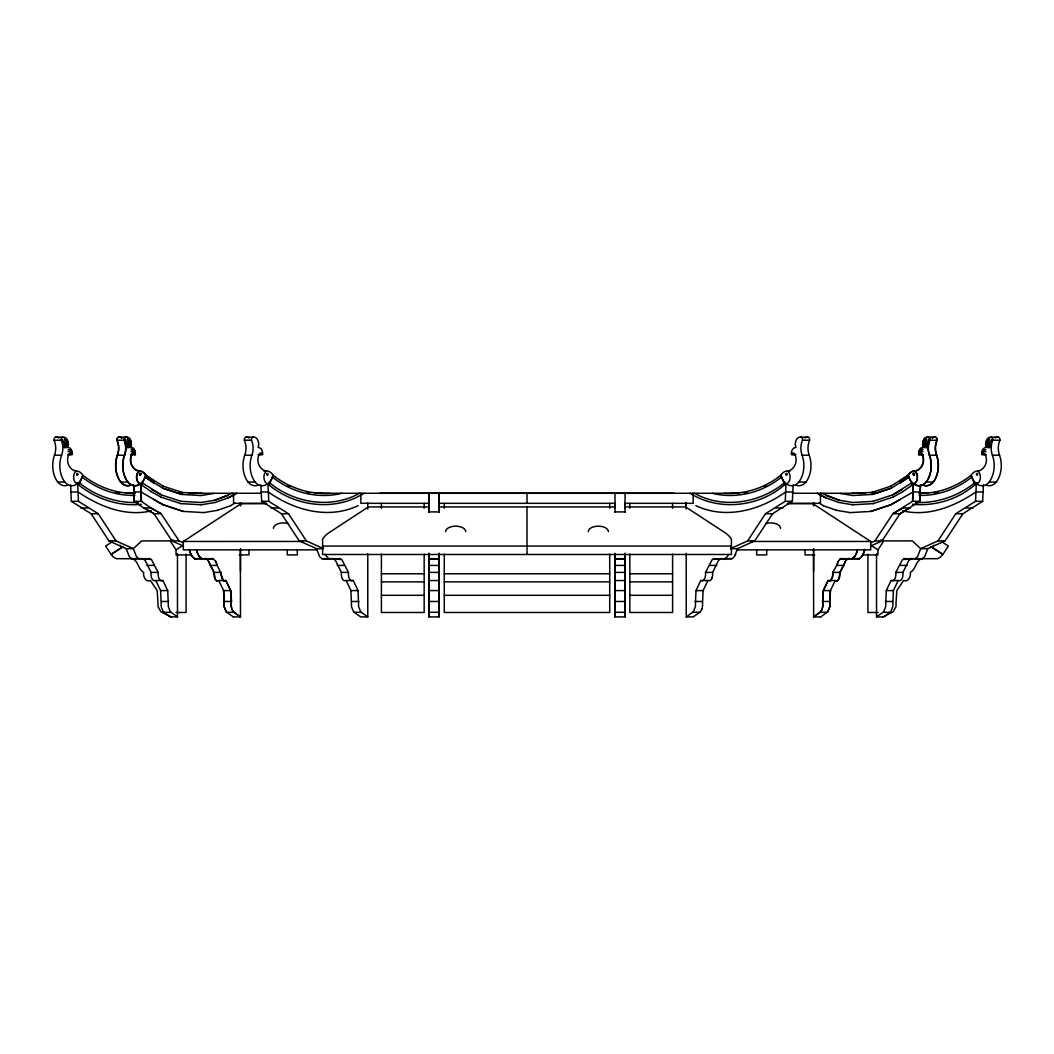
<?xml version="1.0" encoding="UTF-8"?>
<svg xmlns="http://www.w3.org/2000/svg" width="1054" height="1054" viewBox="0 0 1054 1054"><rect width="100%" height="100%" fill="white"/><g stroke="black" fill="none" stroke-linecap="round" stroke-linejoin="round"><path stroke-width="1.5" d="M177.467 616.906L170.419 611.86L168.39 606.867A11.212 7.931 -90 0 1 168.284 603.586L167.718 590.583L162.948 580.543C158.719 582.19 157.771 575.313 158.179 572.401L151.473 559.516L141.526 558.725A4.941 3.491 -90 0 1 143.252 558.804L145.333 560.728L151.065 572.401C150.656 575.313 151.605 582.19 155.834 580.543L160.603 590.583L161.17 603.586A11.212 7.931 -90 0 0 161.275 606.867L163.304 611.86L170.353 616.906L177.467 616.906L177.467 553.666M266.636 503.654L241.116 503.667L183.304 541.466L183.304 549.872L317.504 549.872M233.237 616.906L240.483 616.906L240.352 548.87M248.955 550.069L248.955 554.905L239.232 554.905M367.767 616.906L360.731 611.86L358.689 606.867A11.212 7.931 90 0 1 358.584 603.586L358.017 590.583L353.261 580.543C349.032 582.19 348.07 575.313 348.479 572.401L341.773 559.516L331.839 558.725A4.941 3.491 90 0 1 333.565 558.804L335.633 560.728L341.364 572.401C340.956 575.313 341.918 582.19 346.147 580.543L350.903 590.583L351.469 603.586A11.212 7.931 90 0 0 351.575 606.867L353.617 611.86L360.652 616.906L367.767 616.906L367.767 553.666M367.78 509.135L367.78 502.732M428.965 616.906L428.965 553.363L428.965 616.906L439.017 616.919L439.031 553.363L439.017 616.919M428.965 512.376L428.965 493.272L428.965 511.915L439.017 511.915L439.017 493.272L439.017 512.376M527 506.934L527 554.47M614.969 616.906L614.969 553.363L614.983 616.919L625.035 616.906L625.035 553.363L625.035 616.906M614.983 512.376L614.983 493.272M625.035 512.376L625.035 493.272M686.207 553.363L686.233 616.906L693.348 616.906L700.383 611.86L701.964 608.883M686.22 507.883L686.22 503.008M693.15 493.272L693.15 503.325L625.035 503.325M820.183 612.295L813.648 616.906L813.504 548.87M813.635 571.215L813.648 548.87M820.434 493.272L820.434 503.325L787.509 503.325M867.929 554.101L867.929 612.479L877.995 612.479M876.533 553.666L876.533 616.906L883.647 616.906L890.696 611.86L892.725 606.867A11.212 7.931 90 0 0 892.83 603.586L893.397 590.583L898.166 580.543C902.395 582.19 903.344 575.313 902.935 572.401L908.667 560.728L910.748 558.804A4.941 3.491 90 0 1 912.474 558.725L902.527 559.516L895.821 572.401C896.229 575.313 895.281 582.19 891.052 580.543L886.282 590.583L885.716 603.586A11.212 7.931 90 0 1 885.61 606.867L883.581 611.86L876.533 616.906M880.88 539.793L883.45 541.466L877.956 549.872L877.956 554.905L863.371 554.905M793.095 484.906L792.371 501.296L772.582 513.733L754.756 540.9L737.497 548.66L730.382 548.66L747.642 540.9L765.467 513.733L785.256 501.296L786.034 483.496C760.711 506.829 719.513 511.941 690.027 493.272M913.317 483.496L912.527 501.296L919.786 501.296L920.511 484.906L919.641 501.296M903.634 558.804A4.941 3.491 90 0 1 905.36 558.725L915.201 558.673A12.292 8.682 90 0 0 917.639 556.407L920.695 548.66L937.955 540.9L955.767 513.733L975.556 501.296L976.333 483.496C959.496 499.056 935.32 506.487 912.593 504.286M870.617 542.836L875.07 540.9L912.277 540.9L920.695 548.66L927.81 548.66L945.069 540.9L962.882 513.733L982.671 501.296L983.395 484.906M209.351 563.323L213.949 572.401L214.331 577.302L215.793 579.99M221.063 572.401L221.801 578.356L224.094 580.873M221.129 573.653L216.729 564.338M686.233 616.906L693.269 611.86L695.311 606.867A11.212 7.931 -90 0 0 695.416 603.586L695.983 590.583L700.739 580.543L707.853 580.543C712.096 582.203 713.031 575.313 712.623 572.401L718.367 560.728L720.435 558.804A4.941 3.491 -90 0 1 722.161 558.725L712.227 559.516L705.521 572.401C705.93 575.313 704.968 582.19 700.739 580.543M701.977 608.883L702.412 606.867A11.212 7.931 -90 0 0 702.531 603.586L703.084 590.583L707.853 580.543M829.827 602.519L830.381 590.583L835.282 580.543L828.022 580.543L823.266 590.583L822.713 602.519M224.304 602.519L224.054 603.586A11.212 7.931 -90 0 0 224.159 606.867L226.188 611.86L233.369 616.906M231.419 602.519L231.169 603.586A11.212 7.931 -90 0 0 231.274 606.867L231.854 608.883M832.831 574.917L832.054 578.356L829.906 580.873M822.397 607.908L822.581 606.867A11.212 7.931 -90 0 0 822.687 603.586M913.225 473.997C913.396 477.765 916.4 472.35 913.238 473.615M224.173 602.519L223.619 590.583L218.718 580.543L225.978 580.543L230.734 590.583L231.287 602.519M837.271 564.338L832.805 572.401L832.555 577.302L830.512 580.53M838.207 579.99L839.669 577.302L840.051 572.401L844.649 563.323M737.497 548.66L734.44 556.407A12.292 8.682 -90 0 1 732.003 558.673L715.047 558.725A4.941 3.491 -90 0 0 713.321 558.804M927.81 548.66L924.753 556.407A12.292 8.682 90 0 1 922.316 558.673L914.226 559.187M857.192 550.807L857.627 549.49M864.306 550.807L864.609 549.49M864.741 549.49L863.924 552.059M822.146 608.883L822.726 606.867A11.212 7.931 90 0 0 822.831 603.586L822.581 602.519M913.528 473.43L913.594 475.394L914.543 473.839M923.528 485.262A15.599 11.027 -90 0 0 933.396 482.047A22.648 16.021 -90 0 0 936.637 455.209A14.796 10.461 -90 0 1 937.046 440.229A2.622 1.858 -90 0 0 935.412 437.147L928.152 437.147A6.97 4.927 90 0 0 923.436 440.177A6.97 4.927 90 0 0 923.238 447.502A6.153 4.348 90 0 0 918.614 454.366L918.706 454.59A2.754 1.95 90 0 1 921.973 453.958A9.539 6.746 90 0 1 921.815 465.987A13.531 9.565 90 0 1 914.793 470.914A12.688 8.972 90 0 0 908.14 475.235A16.218 11.475 90 0 0 913.673 483.812L913.989 483.944A15.599 11.027 -90 0 0 926.282 482.047A22.648 16.021 -90 0 0 929.523 455.209A14.796 10.461 -90 0 1 929.931 440.229A2.622 1.858 -90 0 0 928.284 437.147A6.97 4.927 -90 0 0 923.567 440.177A6.97 4.927 -90 0 0 923.383 447.502A6.153 4.348 -90 0 0 918.759 454.366L923.067 454.761M918.798 454.761L918.851 454.59A2.754 1.95 -90 0 1 922.118 453.958A9.539 6.746 -90 0 1 921.96 465.987A13.531 9.565 -90 0 1 914.925 470.914A12.688 8.972 -90 0 0 908.271 475.249L890.854 486.118M857.324 550.807L856.375 553.258M139.457 473.839C139.181 477.62 142.777 472.89 139.51 473.496M711.872 578.356L712.24 577.302M837.39 563.323L838.246 561.505M837.864 562.375L836.929 565.418L844.175 565.418M141.407 504.286C119.076 506.671 96.388 499.029 78.892 485.103L82.844 475.235A12.688 8.972 90 0 0 76.191 470.914A13.531 9.565 90 0 1 69.156 465.987A9.539 6.746 90 0 1 68.997 453.958A2.754 1.95 90 0 1 72.265 454.59L68.049 454.761M142.633 483.061L141.776 485.103L151.157 491.599M363.973 493.272C334.843 511.783 295.344 506.605 269.192 485.103L273.144 475.235A12.688 8.972 -90 0 0 266.491 470.914A13.531 9.565 -90 0 1 259.455 465.987A9.539 6.746 -90 0 1 259.31 453.958A2.754 1.95 -90 0 1 262.565 454.59L258.349 454.761M822.291 608.883L820.552 611.86M856.955 552.059L855.861 554.391M864.069 552.059L861.869 556.407A12.292 8.682 90 0 1 859.432 558.673L842.33 558.725A4.941 3.491 -90 0 0 840.605 558.804L849.59 558.725A4.941 3.491 90 0 0 847.864 558.804L846.625 559.516M135.202 454.761L135.241 454.366A6.153 4.348 90 0 0 130.617 447.502A6.97 4.927 90 0 0 130.432 440.177A6.97 4.927 90 0 0 125.716 437.147A2.622 1.858 90 0 0 124.069 440.229A14.796 10.461 90 0 1 124.477 455.209A22.648 16.021 90 0 0 127.718 482.047A15.599 11.027 90 0 0 140.011 483.944L140.327 483.812M130.933 454.761L135.386 454.366A6.153 4.348 -90 0 0 130.762 447.502A6.97 4.927 -90 0 0 130.564 440.177A6.97 4.927 -90 0 0 125.848 437.147L118.588 437.147A2.622 1.858 90 0 0 116.954 440.229A14.796 10.461 90 0 1 117.363 455.209A22.648 16.021 90 0 0 120.604 482.047A15.599 11.027 90 0 0 130.472 485.262M161.222 494.787L142.501 483.061L145.86 475.235A12.688 8.972 -90 0 0 139.207 470.914A13.531 9.565 -90 0 1 132.185 465.987A9.539 6.746 -90 0 1 132.027 453.958A2.754 1.95 -90 0 1 135.294 454.59L130.88 454.59M844.834 562.375L846.257 560.069M845.361 561.505L839.919 572.401L838.721 579.252M863.621 553.258L861.737 556.407A12.292 8.682 -90 0 1 859.287 558.673L858.312 559.187M821.975 609.792L820.697 611.86L813.517 616.906L820.763 616.906M828.167 580.543L823.398 590.583L822.528 601.478L829.643 601.478L830.512 590.583L823.266 590.583M728.577 554.391L727.339 556.407A12.292 8.682 -90 0 1 724.889 558.673L723.914 559.187M735.099 555.445L735.679 554.391M838.101 561.505L840.183 559.094M855.993 554.391L854.623 556.407A12.292 8.682 -90 0 1 852.172 558.673L859.432 558.673M322.59 547.606L323.275 546.552M932.355 547.606L933.923 545.208M874.925 540.9L892.883 513.733L903.186 507.962M882.04 540.9L899.997 513.733L919.786 501.296M855.413 555.445L854.754 556.407A12.292 8.682 90 0 1 852.317 558.673L851.197 559.187M845.651 560.728L847.297 559.094M139.655 473.496L139.76 475.394L140.775 473.997M912.079 485.103L913.449 483.496L912.672 501.296L892.738 513.733L899.997 513.733M827.667 611.86L829.841 606.867A11.212 7.931 90 0 0 829.946 603.586L829.696 602.519M837.627 580.53L838.352 579.99M820.631 616.906L827.812 611.86L829.696 606.867A11.212 7.931 -90 0 0 829.801 603.586M839.511 559.516L840.749 558.804A4.941 3.491 90 0 1 842.475 558.725M67.996 454.59L72.357 454.366A6.153 4.348 90 0 0 67.733 447.502A6.97 4.927 90 0 0 67.548 440.177A6.97 4.927 90 0 0 62.832 437.147L55.704 437.147A2.622 1.858 90 0 0 54.07 440.229A14.796 10.461 90 0 1 54.479 455.209A22.648 16.021 90 0 0 57.72 482.047L64.834 482.047A15.599 11.027 90 0 0 77.126 483.944L77.298 483.812A16.218 11.462 -90 0 0 82.844 475.235C97.548 486.856 116.032 493.825 134.872 493.246M258.296 454.59L262.657 454.366A6.153 4.348 -90 0 0 258.032 447.502A6.97 4.927 -90 0 0 257.848 440.177A6.97 4.927 -90 0 0 253.131 437.147L246.017 437.147A2.622 1.858 -90 0 0 244.37 440.229A14.796 10.461 -90 0 1 244.778 455.209A22.648 16.021 -90 0 0 248.019 482.047L255.134 482.047A15.599 11.027 -90 0 0 267.426 483.944L267.597 483.812A16.218 11.475 -90 0 0 273.144 475.235C288.677 487.712 308.479 494.168 328.374 493.43L329.309 493.272M795.651 454.761L791.435 454.59A2.754 1.95 90 0 1 794.69 453.958A9.539 6.746 90 0 1 794.545 465.987A13.531 9.565 90 0 1 787.509 470.914A12.688 8.972 90 0 0 780.856 475.235L781.594 477.067C762.556 492.35 736.733 499.227 712.833 493.43L712.399 493.272M781.594 477.067L784.084 483.061C759.447 503.18 722.767 509.214 694.494 493.272M900.195 483.167L908.864 477.067L908.14 475.235L899.576 481.23M902.843 491.599L912.224 485.103L911.367 483.061M985.951 454.761L981.735 454.59A2.754 1.95 -90 0 1 985.003 453.958A9.539 6.746 -90 0 1 984.844 465.987A13.531 9.565 -90 0 1 977.809 470.914A12.688 8.972 -90 0 0 971.156 475.249L971.893 477.067C956.992 488.885 938.231 495.947 919.114 495.367M112.435 541.611L105.637 546.064L111.144 554.47L123.265 546.552M173.119 539.793L170.55 541.466L176.044 549.872L176.044 554.905L190.629 554.905M176.044 549.872L182.935 545.379M122.738 546.802L111.078 554.391L112.844 556.407A12.292 12.292 0 0 0 116.296 558.673L130.222 558.725A4.941 4.941 0 0 1 132.659 558.804C138.561 561.136 137.982 569.45 143.7 572.401C142.791 576.261 145.795 582.559 150.445 580.543L157.191 590.583L157.995 603.586A11.212 11.212 0 0 0 158.14 606.867L161.012 611.86L170.972 616.919M230.76 505.63L234.871 503.021M913.475 473.351L914.213 473.286M913.08 491.954L890.762 504.774L870.696 511.414M724.691 493.272L725.626 493.43C745.521 494.168 765.323 487.712 780.856 475.235A16.218 11.475 90 0 0 786.403 483.812L786.574 483.944A15.599 11.027 90 0 0 798.866 482.047L805.981 482.047A22.648 16.021 90 0 0 809.222 455.209A14.796 10.461 90 0 1 809.63 440.229A2.622 1.858 90 0 0 807.983 437.147L800.869 437.147A6.97 4.927 90 0 0 796.152 440.177A6.97 4.927 90 0 0 795.968 447.502A6.153 4.348 90 0 0 791.343 454.366L795.704 454.59M892.778 494.787L911.499 483.061L908.864 477.067M902.329 489.504L892.909 494.787L872.976 501.335M893.252 496.974L902.988 491.599M900.485 499.398L890.894 504.774L870.828 511.414L850.104 512.6M899.852 513.733L910.155 507.962L903.041 507.962M232.223 493.272L214.621 500.255M228.257 497.817L236.557 493.272M236.689 493.272L228.402 497.817L214.911 502.508M359.506 493.272C331.233 509.214 294.553 503.18 269.916 483.061M837.021 580.873L837.772 580.53M218.863 580.543L216.834 580.873M225.978 580.543L224.594 580.978M883.028 616.919L892.988 611.86L895.86 606.867A11.212 11.212 0 0 0 896.005 603.586L896.809 590.583L903.555 580.543C908.205 582.559 911.209 576.261 910.3 572.401C916.005 569.45 915.439 561.136 921.341 558.804A4.941 4.941 0 0 1 923.778 558.725L937.704 558.673A12.292 12.292 0 0 0 941.156 556.407L942.922 554.391L931.262 546.802M870.538 546.064L882.185 540.9M227.914 495.63L214.766 500.255L201.195 502.494M217.414 510.32L230.892 505.63M341.601 493.272L341.167 493.43C317.267 499.227 291.444 492.35 272.406 477.067M358.176 505.63C328.413 519.78 294 510.307 268.335 491.954L261.221 491.954M852.91 493.43L872.251 492.323L890.999 486.118M872.304 494.431L891.302 488.147L909.009 477.067L908.271 475.235M891.447 488.147L872.448 494.431L852.857 495.551L840.117 493.43M873.186 503.614L893.397 496.974M919.128 493.246C937.968 493.825 956.452 486.869 971.156 475.235A16.218 11.462 90 0 0 976.702 483.799L976.874 483.944A15.599 11.027 -90 0 0 989.166 482.047L996.28 482.047A22.648 16.021 -90 0 0 999.521 455.209A14.796 10.461 -90 0 1 999.93 440.229A2.622 1.858 -90 0 0 998.296 437.147L991.168 437.147A6.97 4.927 -90 0 0 986.452 440.177A6.97 4.927 -90 0 0 986.267 447.502A6.153 4.348 -90 0 0 981.643 454.366L986.004 454.59M829.274 580.978L830.038 580.873M835.756 580.873L837.166 580.873M139.879 473.246L140.762 473.615M126.151 493.153L131.895 493.272M193.831 493.43L194.911 493.272M200.945 493.43L202.025 493.272M213.883 493.43L201.011 495.551L181.552 494.431L162.553 488.147M151.499 510.821C125.466 517.013 99.379 506.394 78.036 491.954L70.921 491.954M201.261 504.787L215.056 502.508M203.751 512.6L217.546 510.32M322.195 493.272L316.45 493.153M737.55 493.153L731.805 493.272M743.94 492.785L747.141 492.6M860.024 493.43L864.965 493.153M871.223 492.785L874.556 492.6M919.035 493.272L927.849 493.153M934.252 492.785L937.441 492.6M852.66 502.494L873.107 501.335M852.607 504.787L873.331 503.614M915.689 502.494C936.848 503.298 957.888 496.342 974.383 483.061L977.229 483.061M70.605 484.906L71.329 501.296L91.118 513.733L108.931 540.9L126.19 548.66L129.247 556.407A12.292 8.682 -90 0 0 131.684 558.673L148.64 558.725A4.941 3.491 -90 0 1 150.366 558.804M190.379 553.258L192.131 556.407A12.292 8.682 -90 0 0 194.568 558.673L211.67 558.725A4.941 3.491 90 0 1 213.395 558.804L204.41 558.725A4.941 3.491 -90 0 1 206.136 558.804L207.374 559.516M260.905 484.906L261.629 501.296L281.418 513.733L299.244 540.9L316.503 548.66L319.546 556.407A12.292 8.682 90 0 0 321.997 558.673L338.953 558.725A4.941 3.491 90 0 1 340.679 558.804M54.07 440.229L61.185 440.229A2.622 1.858 90 0 1 62.832 437.147M116.954 440.229L124.214 440.229A2.622 1.858 -90 0 1 125.848 437.147M244.37 440.229L251.484 440.229A2.622 1.858 -90 0 1 253.131 437.147M800.869 437.147A2.622 1.858 90 0 1 802.516 440.229L809.63 440.229M928.152 437.147A2.622 1.858 90 0 1 929.786 440.229L937.046 440.229M991.168 437.147A2.622 1.858 -90 0 1 992.815 440.229L999.93 440.229M918.706 454.59L923.12 454.59M54.479 455.209L61.593 455.209A22.648 16.021 90 0 0 64.834 482.047M121.829 438.029A6.97 4.927 -90 0 0 118.733 437.147A2.622 1.858 -90 0 0 117.099 440.229A14.796 10.461 -90 0 1 117.495 455.209L124.609 455.209A22.648 16.021 -90 0 0 127.85 482.047A15.599 11.027 -90 0 0 140.156 483.944A7.154 5.059 -90 0 1 136.664 477.857A7.154 5.059 -90 0 1 139.207 470.914M244.778 455.209L251.893 455.209A22.648 16.021 -90 0 0 255.134 482.047M798.866 482.047A22.648 16.021 90 0 0 802.107 455.209L809.222 455.209M914.793 470.914A7.154 5.059 90 0 1 917.336 477.857A7.154 5.059 90 0 1 913.844 483.944A15.599 11.027 90 0 0 926.15 482.047A22.648 16.021 90 0 0 929.391 455.209L936.637 455.209A14.796 10.461 90 0 1 936.901 440.229A2.622 1.858 90 0 0 935.267 437.147A6.97 4.927 90 0 0 932.171 438.029M989.166 482.047A22.648 16.021 -90 0 0 992.407 455.209L999.521 455.209M263.645 470.914L266.491 470.914A7.154 5.059 -90 0 0 263.948 477.857A7.154 5.059 -90 0 0 267.426 483.944M790.355 470.914L787.509 470.914A7.154 5.059 90 0 1 790.052 477.857A7.154 5.059 90 0 1 786.574 483.944M120.604 482.047L127.85 482.047M926.15 482.047L933.396 482.047M76.771 483.061L79.617 483.061C96.112 496.342 117.152 503.298 138.311 502.494M287.571 486.118L290.417 486.118M763.583 486.118L766.429 486.118M133.805 491.954L141.052 491.954M792.779 491.954L785.665 491.954C760 510.307 725.587 519.78 695.824 505.63M912.948 491.954L920.195 491.954M983.079 491.954L975.964 491.954C954.621 506.394 928.534 517.013 902.501 510.821M116.019 492.323L118.865 492.323M179.048 492.323L201.09 493.43M872.106 492.323L874.952 492.323M935.135 492.323L937.981 492.323M380.046 493.272L673.954 493.272M130.946 493.43L134.965 493.272M188.626 493.272L261.55 493.272M314.975 493.272L739.025 493.272M792.45 493.272L865.374 493.272M71.329 501.296L78.444 501.296L98.233 513.733L116.045 540.9L133.305 548.66L136.361 556.407A12.292 8.682 -90 0 0 138.799 558.673L139.774 559.187M134.359 501.296L133.634 484.906L134.214 501.296L141.473 501.296L140.683 483.496M261.629 501.296L268.744 501.296L288.532 513.733L306.358 540.9L323.618 548.66L316.503 548.66M785.256 501.296L792.371 501.296M975.556 501.296L982.671 501.296M266.491 503.325L233.566 503.325L233.566 493.272M428.965 503.325L360.85 503.325L360.85 493.272M438.662 503.325L615.352 503.325M787.364 503.654L812.884 503.667L870.696 541.466L870.696 549.872L736.496 549.872M428.965 506.934L368.373 506.921L329.322 532.481A35.941 19.657 -0.1 0 0 324.039 537.118L322.59 539.2L322.59 554.483L731.41 554.483L731.41 539.2L729.961 537.118A35.941 19.657 0.1 0 0 724.678 532.481L685.627 506.921L625.035 506.934M439.017 506.934L614.983 506.934M80.815 507.962L87.93 507.962M154.147 513.733L143.845 507.962L154.003 513.733L161.262 513.733L150.959 507.962L143.7 507.962L134.214 501.296M271.115 507.962L278.23 507.962M775.77 507.962L782.885 507.962M966.07 507.962L973.185 507.962M614.983 511.915L625.035 511.915M91.118 513.733L98.233 513.733M281.418 513.733L288.532 513.733M765.467 513.733L772.582 513.733M955.767 513.733L962.882 513.733M108.931 540.9L116.045 540.9M183.383 542.836L178.93 540.9L141.723 540.9L133.305 548.66L126.19 548.66M299.244 540.9L306.358 540.9M747.642 540.9L754.756 540.9M937.955 540.9L945.069 540.9M183.304 541.466L302.933 541.453M751.067 541.453L870.696 541.466M322.59 546.064L731.41 546.064M814.768 554.905L805.045 554.905L805.045 550.069M131.684 558.673L138.799 558.673M194.568 558.673L201.828 558.673A12.292 8.682 90 0 1 199.377 556.407L198.007 554.391M321.984 558.673L330.086 559.187M428.965 558.673L439.031 558.673M614.983 558.673L625.035 558.673M724.889 558.673L732.003 558.673M915.201 558.673L922.316 558.673M428.965 559.187L439.031 559.187M614.983 559.187L625.035 559.187M146.941 565.418L154.055 565.418M209.825 565.418L217.071 565.418L216.136 562.375M337.24 565.418L344.355 565.418M428.965 565.418L439.031 565.418M614.983 565.418L625.035 565.418M709.645 565.418L716.76 565.418M899.945 565.418L907.059 565.418M151.065 572.401L158.179 572.401M213.949 572.401L221.195 572.401M341.364 572.401L348.479 572.401M428.965 572.401L439.031 572.401M614.983 572.401L625.035 572.401M705.521 572.401L712.636 572.401M832.805 572.401L840.051 572.401M895.821 572.401L902.935 572.401M381.403 573.758L424.156 573.758M444.287 573.758L609.713 573.758M629.844 573.758L672.597 573.758M155.834 580.543L162.948 580.543M346.147 580.543L353.261 580.543M428.965 580.543L439.031 580.543M614.983 580.543L625.035 580.543M891.052 580.543L898.166 580.543M381.403 581.874L424.156 581.874M444.287 581.874L609.713 581.874M629.844 581.874L672.597 581.874M160.603 590.583L167.718 590.583M230.734 590.583L223.488 590.583L224.357 601.478L231.617 601.478L230.602 590.583L225.833 580.543M350.903 590.583L358.017 590.583M428.965 590.583L439.031 590.583M614.983 590.583L625.035 590.583M695.983 590.583L703.097 590.583M886.282 590.583L893.397 590.583M381.403 595.299L424.156 595.299M444.287 595.299L609.713 595.299M629.844 595.299L672.597 595.299M161.473 601.478L168.587 601.478M351.772 601.478L358.887 601.478M428.965 601.478L439.031 601.478M614.983 601.478L625.035 601.478M695.113 601.478L702.227 601.478M885.413 601.478L892.527 601.478M163.818 612.295L170.932 612.295M176.005 612.479L186.071 612.479L186.071 554.101M226.702 612.295L233.962 612.295L240.483 616.906M354.118 612.295L361.232 612.295M428.965 612.295L439.031 612.295M614.983 612.295L625.035 612.295M692.768 612.295L699.882 612.295M820.038 612.295L827.298 612.295M883.068 612.295L890.182 612.295M306.859 492.6L310.06 492.785M179.443 492.6L182.777 492.785M189.035 493.153L193.976 493.43M116.559 492.6L119.748 492.785M134.886 495.367C115.769 495.947 97.008 488.885 82.107 477.067M180.893 501.335L201.34 502.494M180.669 503.614L201.393 504.787M203.896 512.6L183.172 511.414L163.106 504.774L153.515 499.398M922.105 493.272L923.054 493.43M859.089 493.272L860.169 493.43M851.975 493.272L853.055 493.43M852.805 502.494L839.234 500.255L826.086 495.63M838.944 502.508L852.739 504.787M836.441 510.32L850.249 512.6M836.52 580.978L835.137 580.543M829.406 580.978L828.022 580.543M223.962 580.873L224.726 580.978M163.001 486.118L181.894 492.323M181.696 494.431L162.698 488.147L144.991 477.067L145.729 475.235A12.688 8.972 90 0 0 139.075 470.914A13.531 9.565 90 0 1 132.04 465.987A9.539 6.746 90 0 1 131.882 453.958A2.754 1.95 90 0 1 135.149 454.59M181.024 501.335L161.091 494.787L151.671 489.504M160.603 496.974L180.814 503.614M183.304 511.414L163.238 504.774L140.92 491.954M839.379 500.255L821.777 493.272M839.089 502.508L825.598 497.817L817.311 493.272M823.108 505.63L836.586 510.32M171.815 540.9L183.462 546.064M202.803 559.187L201.683 558.673A12.292 8.682 -90 0 1 199.246 556.407L198.587 555.445M195.688 559.187L194.713 558.673A12.292 8.682 90 0 1 192.263 556.407L189.931 552.059M216.228 580.53L216.979 580.873M817.443 493.272L825.743 497.817M163.146 486.118L145.729 475.235A16.218 11.462 -90 0 1 140.182 483.799M151.012 491.599L160.748 496.974M150.814 507.962L161.117 513.733L179.075 540.9M819.129 503.021L823.24 505.63M941.565 541.611L948.363 546.051L942.856 554.47L930.735 546.552M871.065 545.379L877.956 549.872M145.86 475.235L154.424 481.23M145.136 477.067L153.805 483.167M150.959 507.962L141.328 501.296L140.551 483.496L141.921 485.103M233.817 612.295L240.352 616.906M215.899 561.505L213.251 558.804A4.941 3.491 -90 0 0 211.525 558.725M206.703 559.094L208.349 560.728M233.962 612.295L232.025 609.792M223.488 580.53L221.037 574.917M215.648 579.99L216.373 580.53M233.448 611.86L231.709 608.883M226.333 611.86L224.304 606.867A11.212 7.931 90 0 1 224.199 603.586M269.192 485.103L267.966 483.496L268.744 501.296M78.892 485.103L77.667 483.496L78.444 501.296M207.743 560.069L209.166 562.375M154.003 513.733L171.96 540.9M120.077 545.208L121.645 547.606M730.725 546.552L731.41 547.606M325.422 554.391L326.661 556.407A12.292 8.682 90 0 0 329.111 558.673M215.279 579.252L214.081 572.401L208.639 561.505M198.139 554.391L197.045 552.059M215.754 561.505L216.61 563.323M971.893 477.067L975.108 485.103M197.625 553.258L196.676 550.807M784.084 483.061L784.808 485.103M190.076 552.059L189.259 549.49M196.373 549.49L196.808 550.807M189.391 549.49L189.694 550.807M231.603 607.908L231.419 606.867A11.212 7.931 90 0 1 231.313 603.586M832.937 572.401L833.016 573.666M240.496 548.87L240.496 571.215M766.719 549.872L766.719 554.905L756.653 554.905L756.653 549.872M686.22 502.732L686.22 509.135M672.597 503.325L672.597 508.239M672.597 554.101L672.597 612.479L629.844 612.479L629.844 554.101M629.844 503.325L629.844 508.239M625.035 502.824L625.035 507.883M614.983 502.824L614.983 507.883M609.713 503.325L609.713 508.239M609.713 554.101L609.713 612.479L444.287 612.479L444.287 554.101M527 493.272L527 503.325M444.287 503.325L444.287 508.239M424.156 503.325L424.156 508.239M424.156 554.101L424.156 612.479L381.403 612.479L381.403 554.101M381.403 503.325L381.403 508.239M297.347 549.872L297.347 554.905L287.281 554.905L287.281 549.872M804.887 438.029A6.97 4.927 90 0 1 807.983 437.147M805.981 482.047A15.599 11.027 90 0 1 796.113 485.262M802.107 455.209A14.796 10.461 90 0 1 802.516 440.229M246.017 437.147A6.97 4.927 -90 0 1 249.113 438.029M257.887 485.262A15.599 11.027 -90 0 1 248.019 482.047M251.484 440.229A14.796 10.461 -90 0 1 251.893 455.209M936.505 455.209A22.648 16.021 90 0 1 933.264 482.047A15.599 11.027 90 0 1 923.396 485.262M929.391 455.209A14.796 10.461 90 0 1 929.786 440.229M847.719 558.804A4.941 3.491 -90 0 1 849.445 558.725M117.495 455.209A22.648 16.021 -90 0 0 120.736 482.047A15.599 11.027 -90 0 0 130.604 485.262M124.214 440.229A14.796 10.461 -90 0 1 124.609 455.209M204.555 558.725A4.941 3.491 90 0 1 206.281 558.804M982.354 452.601A4.717 3.333 -90 0 1 985.925 451.758M987.255 447.594A9.644 6.825 -90 0 1 986.781 441.059M982.552 451.257A5.125 3.623 -90 0 1 985.872 449.808M988.085 447.647A10.988 7.773 -90 0 1 988.138 439.623M977.809 470.914A7.154 5.059 -90 0 1 980.352 477.857A7.154 5.059 -90 0 1 976.874 483.944M995.2 438.029A6.97 4.927 -90 0 1 998.296 437.147M996.28 482.047A15.599 11.027 -90 0 1 986.412 485.262M992.407 455.209A14.796 10.461 -90 0 1 992.815 440.229M988.863 447.66A13.57 9.591 -90 0 1 989.574 438.833M989.746 447.805A11.054 7.813 -90 0 1 991.774 439.268M919.47 452.601A4.717 3.333 -90 0 1 923.04 451.758M924.371 447.594A9.644 6.825 -90 0 1 923.897 441.059M919.668 451.257A5.125 3.623 -90 0 1 922.988 449.808M914.925 470.914A7.154 5.059 -90 0 1 917.467 477.857A7.154 5.059 -90 0 1 913.989 483.944M932.316 438.029A6.97 4.927 -90 0 1 935.412 437.147M925.979 447.66A13.57 9.591 -90 0 1 926.69 438.833M925.201 447.647A10.988 7.773 -90 0 1 925.254 439.623M926.861 447.805A11.054 7.813 -90 0 1 928.89 439.268M445.605 531.664A10.066 5.507 0 0 1 455.671 526.157A10.066 5.507 0 0 1 465.736 531.664M273.434 528.383A10.066 5.507 0 0 1 288.519 523.614M588.264 531.664A10.066 5.507 0 0 1 598.329 526.157A10.066 5.507 0 0 1 608.395 531.664M765.481 523.614A10.066 5.507 0 0 1 780.566 528.383M61.185 440.229A14.796 10.461 90 0 1 61.593 455.209M77.126 483.944A7.154 5.059 90 0 1 73.648 477.857A7.154 5.059 90 0 1 76.191 470.914M64.426 438.833A13.57 9.591 90 0 1 65.137 447.66M65.862 439.623A10.988 7.773 90 0 1 65.915 447.647M68.075 451.758A4.717 3.333 90 0 1 71.646 452.601M67.219 441.059A9.644 6.825 90 0 1 66.745 447.594M68.128 449.808A5.125 3.623 90 0 1 71.448 451.257M62.226 439.268A11.054 7.813 90 0 1 64.254 447.805M55.704 437.147A6.97 4.927 90 0 1 58.8 438.029M67.588 485.262A15.599 11.027 90 0 1 57.72 482.047M140.011 483.944A7.154 5.059 90 0 1 136.533 477.857A7.154 5.059 90 0 1 139.075 470.914M127.31 438.833A13.57 9.591 90 0 1 128.021 447.66M128.746 439.623A10.988 7.773 90 0 1 128.799 447.647M130.959 451.758A4.717 3.333 90 0 1 134.53 452.601M130.103 441.059A9.644 6.825 90 0 1 129.629 447.594M131.012 449.808A5.125 3.623 90 0 1 134.332 451.257M125.11 439.268A11.054 7.813 90 0 1 127.139 447.805M118.588 437.147A6.97 4.927 90 0 1 121.684 438.029M240.496 502.732L240.496 505.933L240.365 502.732M813.635 502.732L813.635 505.933L813.504 502.732M77.93 474.287C76.204 478.029 76.204 470.782 77.93 474.287M266.662 474.26C267.966 478.042 268.796 470.874 266.662 474.26M977.638 474.26C976.162 477.976 975.767 470.861 977.638 474.26M785.783 474.142C786.758 478.108 788.221 471.112 785.783 474.142"/></g></svg>
